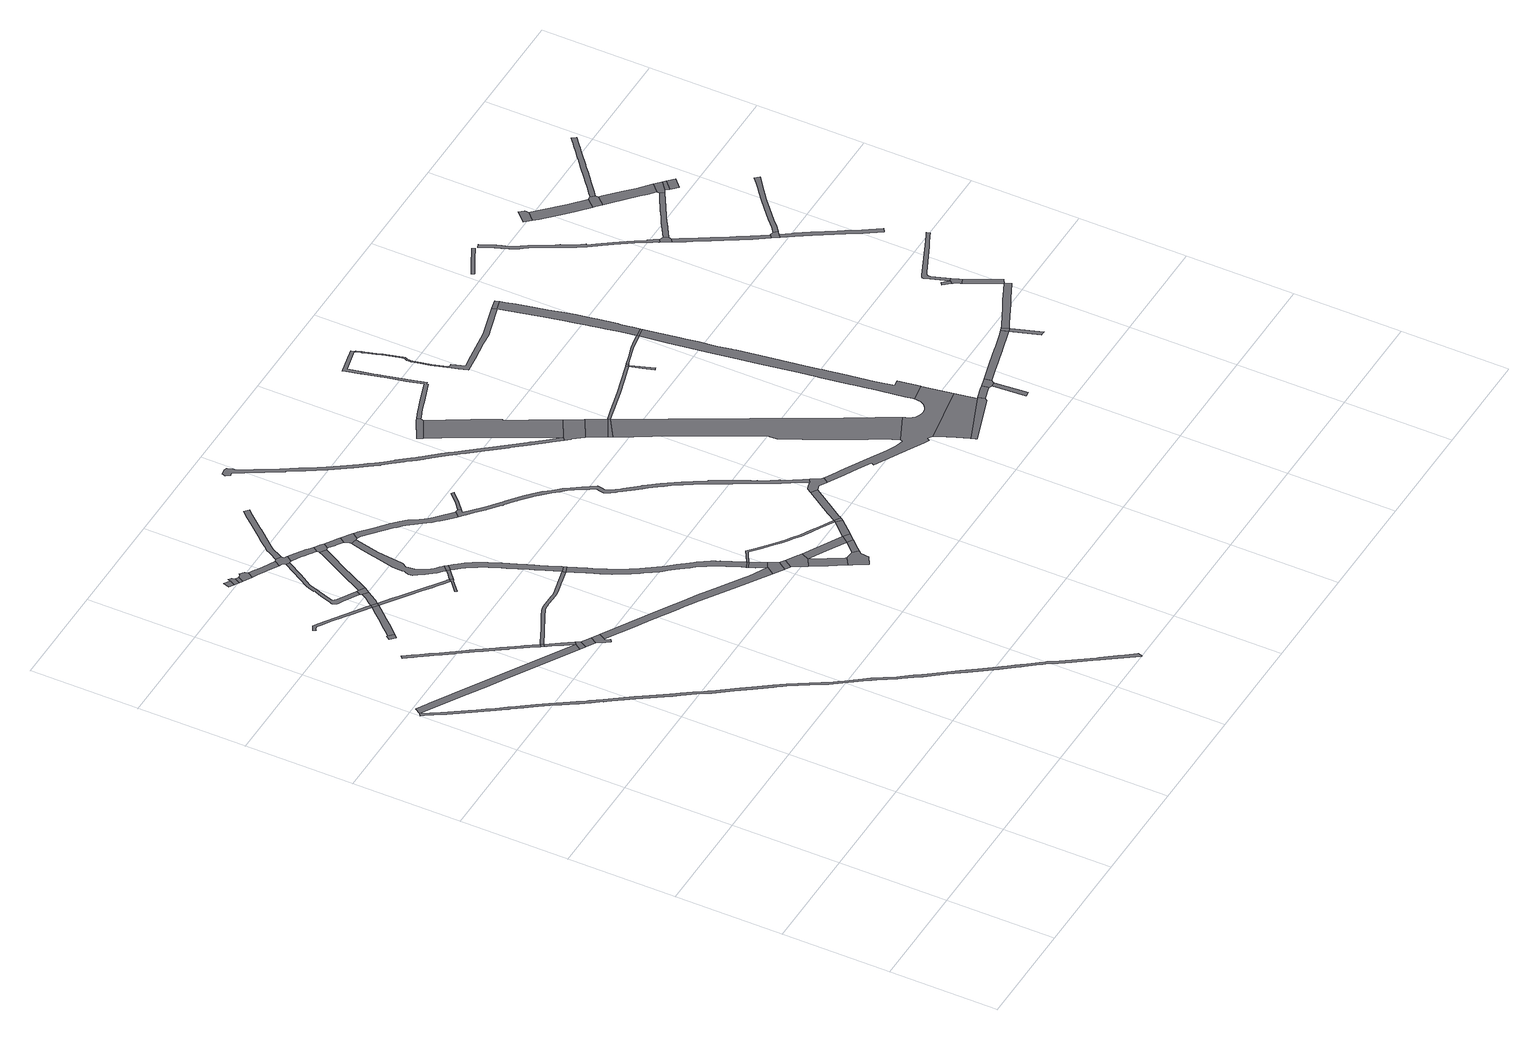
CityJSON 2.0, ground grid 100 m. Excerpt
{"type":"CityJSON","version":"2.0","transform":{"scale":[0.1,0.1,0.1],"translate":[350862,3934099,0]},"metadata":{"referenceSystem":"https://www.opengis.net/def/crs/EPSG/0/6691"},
"CityObjects":{
"road1":{"type":"Road","attributes":{"RoadStructureAttribute.sectionType":"1"},"geometry":[{"type":"MultiSurface","lod":"1","boundaries":[[[0,1,2,3,4,5,6,7,8,9,10,11,12,13,14,15,16,17,18,19,20,21,22,23,24,25,26,27,28,29,30,31,32,33,34,35,36,37,38,39,40,41,42,43,44,45,46]]]}]},
"road2":{"type":"Road","geometry":[{"type":"MultiSurface","lod":"1","boundaries":[[[47,48,49,50,51]]]}]},
"road3":{"type":"Road","attributes":{"RoadStructureAttribute.sectionType":"1"},"geometry":[{"type":"MultiSurface","lod":"1","boundaries":[[[52,53,54,55,56,57,58,59,60,61,62,63,64,65,66,67,68,69,70,71,72,73,74,75,76,77,78,79,80,81,82,83,84,85,86,87,88,89,90,91,92,93,94,95,96,97,98,99,100,101,102,103,104,105,106,107,108,109,110,111,112,113,114,115,116,117,118,119,120,121,122,123,124,125,126,127,128,129,130,131,132,133,134,135,136,137,138,139,140,141,142,143,144,145,146,147,148,149,150,151,152,153,154,155,156,157,158,159,160,161,162,163,164,165,166,167,168,169,170,171,172,173,174,175,176,177,178,179,180,181,182,183,184,185,186,187,188,189,190,191,192,193,194,195,196,197,198,199,200,201,202,203,204,205,206,207,208,209,52,210,211,212,213,214,215,216,217,218,219,220,221,222,223,224,225,226]]]}]},
"road4":{"type":"Road","geometry":[{"type":"MultiSurface","lod":"1","boundaries":[[[227,25,24,228]]]}]},
"road5":{"type":"Road","attributes":{"RoadStructureAttribute.sectionType":"1"},"geometry":[{"type":"MultiSurface","lod":"1","boundaries":[[[229,230,231,232,233,234,235,236,237,238,239,240,241,242,243,244,245,246,247]]]}]},
"road6":{"type":"Road","attributes":{"RoadStructureAttribute.sectionType":"1"},"geometry":[{"type":"MultiSurface","lod":"1","boundaries":[[[248,249,250,251,227,228,252,253,254,218]]]}]},
"road7":{"type":"Road","attributes":{"RoadStructureAttribute.sectionType":"1"},"geometry":[{"type":"MultiSurface","lod":"1","boundaries":[[[50,255,256,257,258,259,260,261,237,262,263,264,265,266,51]]]}]},
"road8":{"type":"Road","geometry":[{"type":"MultiSurface","lod":"1","boundaries":[[[217,267,268,269,248,218]]]}]},
"road9":{"type":"Road","attributes":{"RoadStructureAttribute.sectionType":"1"},"geometry":[{"type":"MultiSurface","lod":"1","boundaries":[[[270,268,267,271,272]]]}]},
"road10":{"type":"Road","geometry":[{"type":"MultiSurface","lod":"1","boundaries":[[[273,274,275,276,277,278,279,280,281,282,270,272]]]}]},
"road11":{"type":"Road","geometry":[{"type":"MultiSurface","lod":"1","boundaries":[[[237,261,283,238]]]}]},
"road12":{"type":"Road","attributes":{"RoadStructureAttribute.sectionType":"1"},"geometry":[{"type":"MultiSurface","lod":"1","boundaries":[[[284,285,286,287,288]]]}]},
"road13":{"type":"Road","geometry":[{"type":"MultiSurface","lod":"1","boundaries":[[[289,290,291,292,293,294,284,288]]]}]},
"road14":{"type":"Road","attributes":{"RoadStructureAttribute.sectionType":"1"},"geometry":[{"type":"MultiSurface","lod":"1","boundaries":[[[283,295,296,297,298,299,300,301,238]]]}]},
"road15":{"type":"Road","attributes":{"RoadStructureAttribute.sectionType":"1"},"geometry":[{"type":"MultiSurface","lod":"1","boundaries":[[[291,302,303,292]]]}]},
"road16":{"type":"Road","geometry":[{"type":"MultiSurface","lod":"1","boundaries":[[[304,305,306,307,303,302,308]]]}]},
"road17":{"type":"Road","attributes":{"RoadStructureAttribute.sectionType":"1"},"geometry":[{"type":"MultiSurface","lod":"1","boundaries":[[[309,310,311,312,313,314,315,316,317,318,319,320,321,322,323,324,325,326,327,328,329,330,331,332,333,334,335,336,337,338,339,340,341,342,343,344,345]]]}]},
"road18":{"type":"Road","geometry":[{"type":"MultiSurface","lod":"1","boundaries":[[[346,347,329,328,348,349,298,297]]]}]},
"road19":{"type":"Road","attributes":{"RoadStructureAttribute.sectionType":"1"},"geometry":[{"type":"MultiSurface","lod":"1","boundaries":[[[350,351,352,353,354,355,356,357,358,359,360,361,362,363,364,283,261]]]}]},
"road20":{"type":"Road","attributes":{"RoadStructureAttribute.sectionType":"1"},"geometry":[{"type":"MultiSurface","lod":"1","boundaries":[[[365,366,367,368,369,370,371,372,373,374,375,376,377,25,227,378,379,380,381,382,383,384,385,386,387,388,389,390,391,392,393,394,395]]]}]},
"road21":{"type":"Road","attributes":{"RoadStructureAttribute.sectionType":"1"},"geometry":[{"type":"MultiSurface","lod":"1","boundaries":[[[396,397,398,399,400,401,402,403,404,304,308]]]}]},
"road22":{"type":"Road","geometry":[{"type":"MultiSurface","lod":"1","boundaries":[[[357,405,406,407,408,409,410,411,412,413,414,358]]]}]},
"road23":{"type":"Road","attributes":{"RoadStructureAttribute.sectionType":"1"},"geometry":[{"type":"MultiSurface","lod":"1","boundaries":[[[415,416,417,418,419,347,346,420,421,422,423]]]}]},
"road24":{"type":"Road","geometry":[{"type":"MultiSurface","lod":"1","boundaries":[[[400,399,424,309,345,425,426,427,428,429,430]]]}]},
"road25":{"type":"Road","attributes":{"RoadStructureAttribute.sectionType":"1"},"geometry":[{"type":"MultiSurface","lod":"1","boundaries":[[[431,432,433,414,413,434,435,436,437]]]}]},
"road26":{"type":"Road","attributes":{"RoadStructureAttribute.sectionType":"1"},"geometry":[{"type":"MultiSurface","lod":"1","boundaries":[[[438,439,440,441,442,443,444,445,446,447,448,449,426,425]]]}]},
"road27":{"type":"Road","attributes":{"RoadStructureAttribute.sectionType":"1"},"geometry":[{"type":"MultiSurface","lod":"1","boundaries":[[[450,451,452,453,454,455,456,457,458,459,460,461,281,280,462,463,464,465,466,467,468,469,470,471,472,473,474]]]}]},
"road28":{"type":"Road","geometry":[{"type":"MultiSurface","lod":"1","boundaries":[[[475,476,477,437,436,478]]]}]},
"road29":{"type":"Road","attributes":{"RoadStructureAttribute.sectionType":"1"},"geometry":[{"type":"MultiSurface","lod":"1","boundaries":[[[477,479,480,481,482,483,484,485,486,487,488,489,490,491,492,493,494,495,496,497,498,499,500,501,502,503,504,505,506,507,508,509,510,511,512,513,514,515,516,517,518,519,520,521,522,437]]]}]},
"road30":{"type":"Road","geometry":[{"type":"MultiSurface","lod":"1","boundaries":[[[523,524,525,526,527,445,444,528,415,423]]]}]},
"road31":{"type":"Road","attributes":{"RoadStructureAttribute.sectionType":"1"},"geometry":[{"type":"MultiSurface","lod":"1","boundaries":[[[529,530,531,532,533,534,535,536,537,538,539,540,541,542,543,544,545,546,547,548,549,550,551,552,553,554,555,556,478,436,557,558,559,560,561,562,563,564,565,566,567,568,569,570,571,572,573,395]]]}]},
"road32":{"type":"Road","attributes":{"RoadStructureAttribute.sectionType":"1"},"geometry":[{"type":"MultiSurface","lod":"1","boundaries":[[[429,574,575,576,577,578,579,580,581,582,583,584,585,586,587,588,589,590,591,592,593,594,595,596,430]]]}]},
"road33":{"type":"Road","attributes":{"RoadStructureAttribute.sectionType":"1"},"geometry":[{"type":"MultiSurface","lod":"1","boundaries":[[[597,598,599,600,601,602,603,524,523,604,605,606,607]]]}]},
"road34":{"type":"Road","geometry":[{"type":"MultiSurface","lod":"1","boundaries":[[[608,609,529,395,394]]]}]},
"road35":{"type":"Road","geometry":[{"type":"MultiSurface","lod":"1","boundaries":[[[597,607,610,611,612,500,499,613,614]]]}]},
"road36":{"type":"Road","attributes":{"RoadStructureAttribute.sectionType":"1"},"geometry":[{"type":"MultiSurface","lod":"1","boundaries":[[[615,616,617,618,619,620,621,622,623,624,625,626,627,628,629,630,631,632,633,634,635,636,637,638,639,640,641,642,643,644,645,646,647,648,649,650,651,652,653,654,655,656,609,608,657,658,659,660,661,662,663,664,665,666,667,668,669,670,671,672,673,674,675,676,677,678,679,680,681,682,683,684,685,686,687,688,689,690,691,692,693,694,695]]]}]},
"road37":{"type":"Road","attributes":{"RoadStructureAttribute.sectionType":"1"},"geometry":[{"type":"MultiSurface","lod":"1","boundaries":[[[613,696,697,698,699,700,701,702,703,704,705,706,707,708,709,710,711,712,713,714,715,716,717,718,719,720,721,722,723,614]]]}]},
"road38":{"type":"Road","geometry":[{"type":"MultiSurface","lod":"1","boundaries":[[[694,724,725,726,695]]]}]},
"road39":{"type":"Road","geometry":[{"type":"MultiSurface","lod":"1","boundaries":[[[727,728,474,473,729,730]]]}]},
"road40":{"type":"Road","attributes":{"RoadStructureAttribute.sectionType":"1"},"geometry":[{"type":"MultiSurface","lod":"1","boundaries":[[[725,731,474,728,732,733,734,726]]]}]},
"road41":{"type":"Road","geometry":[{"type":"MultiSurface","lod":"1","boundaries":[[[729,735,736,730]]]}]},
"road42":{"type":"Road","attributes":{"RoadStructureAttribute.sectionType":"1"},"geometry":[{"type":"MultiSurface","lod":"1","boundaries":[[[737,738,739,740,741,736,735,742,743,744]]]}]},
"road43":{"type":"Road","attributes":{"RoadStructureAttribute.sectionType":"1"},"geometry":[{"type":"MultiSurface","lod":"1","boundaries":[[[744,745,746,747,748,749,750,751,752,737]]]}]},
"road44":{"type":"Road","geometry":[{"type":"MultiSurface","lod":"1","boundaries":[[[753,754,755,756,757,758,759,760,761,749,748]]]}]},
"road45":{"type":"Road","geometry":[{"type":"MultiSurface","lod":"1","boundaries":[[[762,763,764,765,766,767,768,769]]]}]},
"road46":{"type":"Road","attributes":{"RoadStructureAttribute.sectionType":"1"},"geometry":[{"type":"MultiSurface","lod":"1","boundaries":[[[770,771,772,773,774,738,737]]]}]},
"road47":{"type":"Road","attributes":{"RoadStructureAttribute.sectionType":"1"},"geometry":[{"type":"MultiSurface","lod":"1","boundaries":[[[775,776,777,778,779,780,781,782,783,784,785,786,787,788,789,790,791,792,793,794,795,796,797,798,799,800,801,695,726]]]}]},
"road48":{"type":"Road","attributes":{"RoadStructureAttribute.sectionType":"1"},"geometry":[{"type":"MultiSurface","lod":"1","boundaries":[[[771,802,803,761,760,804,805,806]]]}]},
"road49":{"type":"Road","geometry":[{"type":"MultiSurface","lod":"1","boundaries":[[[771,806,807,772]]]}]},
"road50":{"type":"Road","attributes":{"RoadStructureAttribute.sectionType":"1"},"geometry":[{"type":"MultiSurface","lod":"1","boundaries":[[[808,772,807,809,788]]]}]},
"road51":{"type":"Road","attributes":{"RoadStructureAttribute.sectionType":"1"},"geometry":[{"type":"MultiSurface","lod":"1","boundaries":[[[768,810,708,707,811,812,813,814,815,816,817,818,819,820,821,822,823,824,825,826,827,828,829,830,831,832,833,834,835,836,837,838,839,840,841,842,843,844,845,846,847,848,849,850,851,852,853,854,855,856,857,858,859,860,861,862,863,864,865,866,867,868,869,870,871,872,873,874,875,876,877,878,879,880,881,882,883,884,885,886,887,888,889,890,891,892,893,894,895,896,897,898,899,900,901,902,903,904,905,906,907,908,909,910,911,912,913,914,915,916,917,918,919,920,921,769]]]}]},
"road52":{"type":"Road","geometry":[{"type":"MultiSurface","lod":"1","boundaries":[[[922,923,924,789,788,809]]]}]},
"road53":{"type":"Road","attributes":{"RoadStructureAttribute.sectionType":"1"},"geometry":[{"type":"MultiSurface","lod":"1","boundaries":[[[925,926,927,928,929,930,931,932,933,934,935,936,937,938,939,940,941,942,943,944,945,946,947,948,949,950,951,952,953,954,955,956,957,958,959,960,961,962,963,964,965,966,967,968,969,970,971,972,973,974,975,976,977,978,979,980,981,982,983,984,985,986,987,988,989,990,991,992,993,994,995,996,997,998,999,1000,1001,1002,1003,1004,1005,1006,1007,1008,1009,1010,1011,1012,1013,1014,1015,1016,1017,1018]]]}]},
"road54":{"type":"Road","attributes":{"RoadStructureAttribute.sectionType":"1"},"geometry":[{"type":"MultiSurface","lod":"1","boundaries":[[[1019,924,923,1020,1021,1022,1023,1024]]]}]},
"road55":{"type":"Road","geometry":[{"type":"MultiSurface","lod":"1","boundaries":[[[1023,1025,1026,1027,1028,1029,867,866,1030,1031,1024]]]}]},
"road56":{"type":"Road","geometry":[{"type":"MultiSurface","lod":"1","boundaries":[[[1032,1033,1034,1035,1036,1037,1038,1039]]]}]},
"road57":{"type":"Road","attributes":{"function":"2","RoadStructureAttribute.sectionType":"1"},"geometry":[{"type":"MultiSurface","lod":"1","boundaries":[[[1040,1041,1042,1043,1044,1045,1046,1047,1048,1034,1033,1049,1050,980]]]}]},
"road58":{"type":"Road","geometry":[{"type":"MultiSurface","lod":"1","boundaries":[[[979,1051,1052,1053,1054,1055,1040,980]]]}]},
"road59":{"type":"Road","attributes":{"RoadStructureAttribute.sectionType":"1"},"geometry":[{"type":"MultiSurface","lod":"1","boundaries":[[[1053,1056,1057,1058,1059,1060,1054]]]}]},
"road60":{"type":"Road","geometry":[{"type":"MultiSurface","lod":"1","boundaries":[[[1060,1059,1061,1062,1063]]]}]},
"road61":{"type":"Road","attributes":{"RoadStructureAttribute.sectionType":"1"},"geometry":[{"type":"MultiSurface","lod":"1","boundaries":[[[1064,1065,1066,1067,1068,1069,1070,1071,1072,1073,1074,1075,1076,1077,1078,1079,1080,1081,1082,1083,1084,1085,1036,1035,1086,1087,1088,1089,1090,1091,1092,1093,1094,1095,1096,1097,1098,1099,1100,1101,1102,1103,1104,1105,1106,1107]]]}]},
"road62":{"type":"Road","attributes":{"function":"2","RoadStructureAttribute.sectionType":"1"},"geometry":[{"type":"MultiSurface","lod":"1","boundaries":[[[1061,1108,1109,1110,1111,1112,1113,1114,1115,1116,1117,1118,1119,1120,1121,1122,1123,1124,1125,1126,1127,1128,1129,1130,1131,1132,1133,1134,1135,1136,1137,1138,1139,1140,1141,1062]]]}]},
"road63":{"type":"Road","attributes":{"RoadStructureAttribute.sectionType":"1"},"geometry":[{"type":"MultiSurface","lod":"1","boundaries":[[[1142,1143,1144,1145,1146,1147,1148,1149,1150,1151,1152,1153,1154,1155,1156,1157,1158,1159,1160,1161,1162,1163,1164,1165,1166,1167,1168,1169,1170,1171,1129,1128,1172,1173,1174,1175,1176,1177,1178,1179,1180,1181,1027,1026,1182,1183,1184,1185,1186,1187,1188,1189]]]}]},
"road64":{"type":"Road","attributes":{"RoadStructureAttribute.sectionType":"1"},"geometry":[{"type":"MultiSurface","lod":"1","boundaries":[[[1062,1190,1191,1192,1193,1194,1195,1196,1197,1198,1199,1063]]]}]},
"road65":{"type":"Road","geometry":[{"type":"MultiSurface","lod":"1","boundaries":[[[1200,1151,1150,1201,1202,1203]]]}]},
"road66":{"type":"Road","geometry":[{"type":"MultiSurface","lod":"1","boundaries":[[[1204,1205,1206,1200,1203,1207,1208]]]}]},
"road67":{"type":"Road","attributes":{"RoadStructureAttribute.sectionType":"1"},"geometry":[{"type":"MultiSurface","lod":"1","boundaries":[[[1209,1210,1211,1212,1213,1194]]]}]},
"road68":{"type":"Road","geometry":[{"type":"MultiSurface","lod":"1","boundaries":[[[1194,1213,1214,1215,1195]]]}]},
"road69":{"type":"Road","attributes":{"RoadStructureAttribute.sectionType":"1"},"geometry":[{"type":"MultiSurface","lod":"1","boundaries":[[[1216,1217,1218,1219,1220,1221,1222,1223,1224,1225,1226,1227,1228,1229,1230,1231,1232,1233,1234,1235,1236,1237,1238,1239,1240,1241,1242,1243,1244,1245,1246,1247,1248,1249,1250,1251,1252,1253,1254,1255,1256,1257,1258,1259,1260,1261,1262,1263,1264,1265,1266,1216,1267,1268,1269,1270,1271,1272,1273,1274,1275,1276,1277,1278,1279,1280,1281,1282,1283,1284,1285,1286,1287,1288,1289,1290,1291,1292,1293,1294,1295,1296,1297,1298]]]}]},
"road70":{"type":"Road","attributes":{"RoadStructureAttribute.sectionType":"1"},"geometry":[{"type":"MultiSurface","lod":"1","boundaries":[[[1299,1300,1301,1302,1215,1214,1303,1304,1305,1306,1307,1308,1280]]]}]},
"road71":{"type":"Road","attributes":{"RoadStructureAttribute.sectionType":"1"},"geometry":[{"type":"MultiSurface","lod":"1","boundaries":[[[1309,1310,1311,1312,1206,1205]]]}]},
"road72":{"type":"Road","attributes":{"function":"3","RoadStructureAttribute.sectionType":"1"},"geometry":[{"type":"MultiSurface","lod":"1","boundaries":[[[1313,1314,1315,1316,1317,1318,1319,1320,1321,1322,1323,1324,1325,1326,1327,1154,1153,1328,1329,1330,1331,1332,1333,1334,1335,1336,1337,1338,1339,1340,1341,1342,1343,1344,1345,1346,1347,1308]]]}]},
"road73":{"type":"Road","attributes":{"RoadStructureAttribute.sectionType":"1"},"geometry":[{"type":"MultiSurface","lod":"1","boundaries":[[[1348,1349,1350,1351]]]}]},
"road74":{"type":"Road","geometry":[{"type":"MultiSurface","lod":"1","boundaries":[[[1352,1311,1310,1348,1351,1353,1354]]]}]},
"road75":{"type":"Road","geometry":[{"type":"MultiSurface","lod":"1","boundaries":[[[1347,1281,1280,1308]]]}]},
"road76":{"type":"Road","geometry":[{"type":"MultiSurface","lod":"1","boundaries":[[[1217,1216,1298,1355]]]}]},
"road77":{"type":"Road","attributes":{"RoadStructureAttribute.sectionType":"1"},"geometry":[{"type":"MultiSurface","lod":"1","boundaries":[[[1356,1357,1358,1359,1360,1361,1362,1363,1364,1365,1366,1367,1368,1369,1370,1371,1372,1352,1354]]]}]},
"road78":{"type":"Road","attributes":{"RoadStructureAttribute.sectionType":"1"},"geometry":[{"type":"MultiSurface","lod":"1","boundaries":[[[1373,1374,1375,1376,1377,1378]]]}]},
"road79":{"type":"Road","geometry":[{"type":"MultiSurface","lod":"1","boundaries":[[[1379,1365,1364,1380,1381]]]}]},
"road80":{"type":"Road","attributes":{"RoadStructureAttribute.sectionType":"1"},"geometry":[{"type":"MultiSurface","lod":"1","boundaries":[[[1382,1383,1384,1385,1380,1364]]]}]},
"road81":{"type":"Road","attributes":{"RoadStructureAttribute.sectionType":"1"},"geometry":[{"type":"MultiSurface","lod":"1","boundaries":[[[1386,1387,1388,1389,1390,1391,1392,1393,1394,1395,1396,1397,1398,1399,1400,1401,1402,1403,1379,1381]]]}]},
"road82":{"type":"Road","attributes":{"RoadStructureAttribute.sectionType":"1"},"geometry":[{"type":"MultiSurface","lod":"1","boundaries":[[[1404,1405,1406,1407,1408,1409,1410,1411,1412,1413,1414,1415,1416,1417,1418,1419,1420,1421,1422,1423,1424,1425,1426,1427,1428,1429,1430,1431,1432,1433,1434,1435,1436,1437,1438,1439,1440,1441,1442,1443,1444,1445,1446,1447,1448,1449,1450,1451,1452,1453,1454,1455,1456,1457]]]}]},
"road83":{"type":"Road","attributes":{"RoadStructureAttribute.sectionType":"1"},"geometry":[{"type":"MultiSurface","lod":"1","boundaries":[[[1458,1459,1460,1461]]]}]},
"road84":{"type":"Road","geometry":[{"type":"MultiSurface","lod":"1","boundaries":[[[1461,1462,1463,1464,1465,1466,1467,1468,1469,1458]]]}]},
"road85":{"type":"Road","geometry":[{"type":"MultiSurface","lod":"1","boundaries":[[[1470,1471,1472,1473,1435,1434,1474,1475,1476]]]}]},
"road86":{"type":"Road","attributes":{"RoadStructureAttribute.sectionType":"1"},"geometry":[{"type":"MultiSurface","lod":"1","boundaries":[[[1477,1478,1479,1480,1481,1467,1466,1482,1483,1484,1485,1394]]]}]},
"road87":{"type":"Road","geometry":[{"type":"MultiSurface","lod":"1","boundaries":[[[1486,1487,1488,1489,1490,1491]]]}]},
"road88":{"type":"Road","attributes":{"RoadStructureAttribute.sectionType":"1"},"geometry":[{"type":"MultiSurface","lod":"1","boundaries":[[[1492,1493,1494,1495,1496,1497,1498,1499,1500,1501,1502,1503,1504,1505,1506,1507,1508,1509,1510,1511,1512,1513,1514,1515,1516,1517,1470,1476]]]}]},
"road89":{"type":"Road","attributes":{"function":"3","RoadStructureAttribute.sectionType":"1"},"geometry":[{"type":"MultiSurface","lod":"1","boundaries":[[[1518,1519,1520,1521,1522,1523,1524,1525,1526,1488,1487]]]}]},
"road90":{"type":"Road","attributes":{"RoadStructureAttribute.sectionType":"1"},"geometry":[{"type":"MultiSurface","lod":"1","boundaries":[[[1469,1527,1528,1529,1530,1531,1532,1533,1534,1535,1536,1537,1538,1539,1540,1541,1542,1543,1544,1458]]]}]},
"road91":{"type":"Road","geometry":[{"type":"MultiSurface","lod":"1","boundaries":[[[1545,1546,1547,1505,1504,1548]]]}]},
"road92":{"type":"Road","attributes":{"RoadStructureAttribute.sectionType":"1"},"geometry":[{"type":"MultiSurface","lod":"1","boundaries":[[[1471,1549,1550,1551,1552,1553,1554,1555,1556,1557,1558,1559,1472]]]}]},
"road93":{"type":"Road","attributes":{"RoadStructureAttribute.sectionType":"1"},"geometry":[{"type":"MultiSurface","lod":"1","boundaries":[[[1560,1561,1562,1563,1564,1565,1566,1567,1568,1569,1545,1548,1570,1571,1572,1573,1574,1575,1576,1577]]]}]},
"road94":{"type":"Road","geometry":[{"type":"MultiSurface","lod":"1","boundaries":[[[1523,1522,1578,1579,1580,1581,1582]]]}]},
"road95":{"type":"Road","attributes":{"function":"3","RoadStructureAttribute.sectionType":"1"},"geometry":[{"type":"MultiSurface","lod":"1","boundaries":[[[1583,1584,1585,1586,1587,1580,1579,1588,1589,1590,1591]]]}]},
"road96":{"type":"Road","attributes":{"RoadStructureAttribute.sectionType":"1"},"geometry":[{"type":"MultiSurface","lod":"1","boundaries":[[[1592,1593,1594,1595,1596,1597,1598,1599,1600,1601,1602,1603,1604,1605,1606,1607,1608,1609,1610,1547,1546]]]}]},
"road97":{"type":"Road","geometry":[{"type":"MultiSurface","lod":"1","boundaries":[[[1611,1583,1591,1554,1553,1612,1613]]]}]},
"road98":{"type":"Road","attributes":{"function":"3","RoadStructureAttribute.sectionType":"1"},"geometry":[{"type":"MultiSurface","lod":"1","boundaries":[[[1614,1613,1612,1615]]]}]},
"road99":{"type":"Road","geometry":[{"type":"MultiSurface","lod":"1","boundaries":[[[1616,1617,1618,1614,1615]]]}]},
"road100":{"type":"Road","attributes":{"RoadStructureAttribute.sectionType":"1"},"geometry":[{"type":"MultiSurface","lod":"1","boundaries":[[[1581,1619,1620,1621,1622,1623,1624,1625,1626,1627,1628,1629,1630,1631,1632,1633,1634,1635,1636,1637,1638,1639,1640,1641,1642,1643,1644,1645,1646,1647,1648,1649,1650,1582]]]}]}
},
"vertices":[
[571,5371,0],[581,5357,0],[595,5336,0],[627,5290,0],[636,5278,0],[643,5268,0],[700,5187,0],[744,5125,0],[762,5099,0],[823,5013,0],[824,5012,0],[830,5003,0],[858,4964,0],[887,4926,0],[894,4915,0],[918,4881,0],[949,4834,0],[959,4820,0],[1015,4742,0],[1075,4655,0],[1080,4648,0],[1085,4641,0],[1149,4549,0],[1208,4461,0],[1230,4430,0],[1253,4446,0],[1181,4553,0],[1148,4599,0],[1137,4616,0],[1066,4717,0],[1050,4740,0],[1045,4747,0],[985,4834,0],[966,4861,0],[948,4886,0],[920,4926,0],[887,4971,0],[885,4973,0],[880,4980,0],[826,5056,0],[776,5127,0],[740,5179,0],[725,5200,0],[684,5258,0],[681,5262,0],[643,5317,0],[593,5389,0],
[753,5611,0],[727,5573,0],[770,5530,0],[803,5563,0],[761,5606,0],
[32,4920,0],[9,4905,0],[26,4878,0],[111,4746,0],[127,4722,0],[185,4635,0],[244,4548,0],[357,4382,0],[416,4303,0],[423,4293,0],[430,4284,0],[493,4199,0],[494,4198,0],[561,4102,0],[562,4100,0],[619,4019,0],[672,3941,0],[674,3938,0],[741,3836,0],[753,3818,0],[808,3738,0],[810,3736,0],[869,3652,0],[869,3651,0],[900,3608,0],[908,3597,0],[966,3514,0],[1021,3435,0],[1089,3336,0],[1154,3241,0],[1194,3183,0],[1233,3128,0],[1310,3018,0],[1351,2954,0],[1363,2936,0],[1377,2916,0],[1512,2733,0],[1520,2722,0],[1578,2639,0],[1681,2500,0],[1712,2459,0],[1726,2440,0],[1747,2412,0],[1846,2250,0],[1897,2166,0],[1927,2116,0],[1994,2024,0],[2050,1947,0],[2094,1882,0],[2134,1826,0],[2157,1791,0],[2250,1645,0],[2269,1620,0],[2331,1538,0],[2372,1472,0],[2496,1311,0],[2557,1222,0],[2592,1174,0],[2745,965,0],[2747,962,0],[2767,935,0],[2827,855,0],[2829,852,0],[2857,816,0],[2872,798,0],[2914,746,0],[2956,693,0],[2968,676,0],[2984,654,0],[3038,571,0],[3039,569,0],[3065,531,0],[3072,520,0],[3095,487,0],[3101,478,0],[3227,300,0],[3238,284,0],[3265,246,0],[3437,4,0],[3438,2,0],[3439,1,0],[3453,42,0],[3391,127,0],[3389,131,0],[3354,179,0],[3286,273,0],[3263,305,0],[3260,303,0],[3250,316,0],[3101,530,0],[3073,571,0],[3071,573,0],[3015,658,0],[3007,670,0],[2979,711,0],[2893,819,0],[2880,835,0],[2853,870,0],[2798,944,0],[2789,956,0],[2769,983,0],[2669,1120,0],[2581,1240,0],[2518,1327,0],[2394,1487,0],[2391,1492,0],[2353,1553,0],[2290,1637,0],[2273,1660,0],[2213,1754,0],[2179,1806,0],[2157,1841,0],[2115,1897,0],[2068,1960,0],[2007,2044,0],[1993,2064,0],[1946,2129,0],[1917,2177,0],[1866,2261,0],[1765,2424,0],[1704,2515,0],[1703,2517,0],[1599,2657,0],[1543,2738,0],[1401,2934,0],[1388,2953,0],[1370,2980,0],[1329,3043,0],[1320,3056,0],[1261,3141,0],[1238,3173,0],[1179,3258,0],[1114,3353,0],[1046,3452,0],[1043,3457,0],[942,3596,0],[893,3664,0],[827,3761,0],[826,3762,0],[817,3776,0],[769,3848,0],[711,3934,0],[708,3939,0],[641,4037,0],[577,4127,0],[505,4230,0],[504,4232,0],[482,4261,0],[441,4316,0],[383,4393,0],[380,4398,0],[336,4462,0],[315,4494,0],[265,4567,0],[253,4584,0],[189,4679,0],[129,4771,0],[79,4848,0],[421,4686,0],[605,4576,0],[611,4573,0],[761,4483,0],[959,4365,0],[1009,4335,0],[1125,4265,0],[1353,4129,0],[1389,4188,0],[886,4490,0],[873,4497,0],[669,4620,0],[625,4646,0],[565,4682,0],[176,4915,0],[169,4919,0],[68,4979,0],
[1268,4421,0],[1246,4406,0],
[548,6157,0],[558,6165,0],[581,6177,0],[628,6146,0],[710,6093,0],[781,6043,0],[801,6030,0],[850,5996,0],[1011,5883,0],[1030,5905,0],[993,5931,0],[962,5953,0],[833,6042,0],[821,6050,0],[621,6184,0],[596,6201,0],[584,6209,0],[579,6206,0],[534,6183,0],
[1414,4203,0],[1348,4301,0],[1348,4302,0],[1323,4339,0],[1262,4383,0],[1279,4353,0],[1335,4269,0],
[829,5589,0],[838,5600,0],[847,5609,0],[896,5663,0],[941,5712,0],[961,5733,0],[1060,5847,0],[955,5820,0],[912,5770,0],[854,5707,0],[851,5704,0],[782,5627,0],
[1401,4100,0],[1439,4165,0],[1434,4174,0],
[1522,4115,0],[1450,4071,0],[1483,4051,0],
[1522,3994,0],[1530,3982,0],[1547,3956,0],[1555,3945,0],[1578,3962,0],[1577,3963,0],[1551,4001,0],[1558,4012,0],[1594,4072,0],[1575,4083,0],
[1078,5868,0],
[758,7071,0],[752,7075,0],[709,7102,0],[686,7045,0],[731,7018,0],
[741,7012,0],[750,7007,0],[771,6994,0],[801,7046,0],[794,7076,0],[767,7090,0],
[1107,5904,0],[1110,5908,0],[1167,5996,0],[1117,6028,0],[1114,6022,0],[1091,5986,0],[1060,5943,0],
[802,6976,0],[832,7029,0],
[915,6983,0],[910,7012,0],[872,7044,0],[862,7032,0],[882,6930,0],
[1153,6756,0],[994,6482,0],[985,6458,0],[965,6402,0],[970,6400,0],[964,6383,0],[940,6316,0],[929,6284,0],[908,6223,0],[902,6204,0],[902,6194,0],[902,6184,0],[904,6178,0],[908,6171,0],[913,6165,0],[921,6158,0],[922,6157,0],[932,6150,0],[965,6130,0],[1107,6047,0],[1131,6088,0],[990,6172,0],[959,6191,0],[956,6193,0],[951,6196,0],[950,6197,0],[949,6198,0],[942,6207,0],[941,6212,0],[941,6222,0],[946,6239,0],[966,6304,0],[999,6399,0],[1017,6451,0],[1023,6467,0],[1099,6594,0],[1184,6738,0],
[1200,6048,0],[1147,6078,0],[1111,6042,0],[1114,6038,0],
[1287,5689,0],[1387,5617,0],[1461,5561,0],[1502,5536,0],[1549,5500,0],[1579,5479,0],[1580,5479,0],[1603,5462,0],[1619,5484,0],[1603,5495,0],[1599,5498,0],[1372,5661,0],[1302,5711,0],[1236,5759,0],[1196,5787,0],
[1914,4654,0],[1864,4644,0],[1856,4644,0],[1848,4644,0],[1821,4645,0],[1682,4646,0],[1681,4646,0],[1652,4639,0],[1637,4635,0],[1572,4603,0],[1516,4574,0],[1415,4524,0],[1369,4502,0],[1401,4486,0],[1581,4575,0],[1649,4609,0],[1686,4618,0],[1699,4618,0],[1730,4618,0],[1804,4618,0],[1831,4617,0],[1838,4617,0],[1857,4617,0],[1865,4617,0],[1921,4628,0],[1987,4643,0],[1990,4643,0],[2050,4658,0],[2110,4672,0],[2144,4680,0],[2139,4707,0],
[928,6905,0],[1000,6866,0],[1006,6862,0],[1113,6801,0],[1144,6855,0],[1040,6913,0],[1009,6929,0],[975,6948,0],[974,6949,0],
[1606,5461,0],[1506,5373,0],[1515,5357,0],[1618,5447,0],[1622,5450,0],[1625,5448,0],[1626,5449,0],[1627,5450,0],[1640,5461,0],[1620,5483,0],
[1418,6583,0],[1395,6539,0],[1352,6460,0],[1259,6286,0],[1155,6093,0],[1297,6229,0],[1336,6303,0],[1431,6477,0],[1469,6547,0],
[1146,6783,0],[1211,6745,0],[1244,6797,0],[1227,6807,0],[1223,6809,0],[1218,6836,0],[1171,6862,0],
[1676,5531,0],[1666,5522,0],[1644,5503,0],[1692,5506,0],[1721,5531,0],[1723,5532,0],[1704,5555,0],
[1217,6741,0],[1291,6695,0],[1320,6675,0],[1329,6670,0],[1358,6651,0],[1371,6641,0],[1415,6609,0],[1449,6658,0],[1416,6681,0],[1411,6685,0],[1395,6697,0],[1310,6756,0],
[2811,3326,0],[2776,3349,0],[2574,3478,0],[2444,3562,0],[2419,3579,0],[2273,3666,0],[2186,3718,0],[2185,3718,0],[2041,3805,0],[1969,3848,0],[1948,3860,0],[1836,3927,0],[1811,3861,0],[1948,3779,0],[1990,3753,0],[2010,3742,0],[2106,3684,0],[2176,3642,0],[2215,3619,0],[2235,3607,0],[2280,3580,0],[2342,3540,0],[2616,3363,0],[2925,3164,0],[2972,3238,0],
[1756,5587,0],[1749,5594,0],[1745,5598,0],[1769,5574,0],
[1741,5602,0],[1737,5606,0],[1736,5607,0],[1728,5615,0],[1715,5627,0],[1697,5644,0],[1684,5656,0],[1664,5678,0],[1647,5700,0],[1632,5722,0],[1617,5748,0],[1607,5775,0],[1599,5800,0],[1590,5851,0],[1589,5876,0],[1616,5917,0],[1621,5937,0],[1639,6115,0],[1644,6169,0],[1667,6269,0],[1692,6390,0],[1635,6404,0],[1608,6288,0],[1607,6287,0],[1583,6180,0],[1577,6155,0],[1537,5973,0],[1531,5915,0],[1530,5884,0],[1530,5874,0],[1531,5855,0],[1525,5836,0],[1518,5810,0],[1521,5772,0],[1544,5738,0],[1572,5708,0],[1581,5691,0],[1588,5681,0],[1597,5667,0],[1617,5640,0],[1643,5611,0],[1677,5579,0],[1694,5564,0],[1698,5560,0],
[1496,6554,0],[1529,6601,0],[1497,6624,0],[1472,6642,0],[1462,6649,0],[1417,6591,0],
[2195,4730,0],[2190,4743,0],[2146,4846,0],[2118,4914,0],[2103,4950,0],[2102,4953,0],[2095,4967,0],[2077,5009,0],[2063,5043,0],[2047,5083,0],[2027,5128,0],[2021,5141,0],[1999,5196,0],[1981,5237,0],[1954,5304,0],[1943,5324,0],[1928,5354,0],[1927,5355,0],[1925,5359,0],[1921,5365,0],[1910,5384,0],[1894,5412,0],[1877,5439,0],[1857,5468,0],[1841,5488,0],[1824,5510,0],[1807,5531,0],[1799,5540,0],[1724,5531,0],[1750,5505,0],[1783,5464,0],[1806,5434,0],[1808,5431,0],[1834,5395,0],[1861,5349,0],[1883,5310,0],[1903,5270,0],[1916,5239,0],[1929,5209,0],[1947,5169,0],[1948,5165,0],[1961,5133,0],[2036,4956,0],[2051,4920,0],[2059,4899,0],
[1236,6872,0],[1270,6938,0],[1298,6972,0],[1348,7032,0],[1400,7092,0],[1402,7094,0],[1441,7143,0],[1460,7166,0],[1524,7242,0],[1568,7294,0],[1611,7340,0],[1572,7373,0],[1544,7340,0],[1528,7326,0],[1515,7309,0],[1447,7229,0],[1402,7176,0],[1361,7127,0],[1314,7072,0],[1273,7024,0],[1255,7003,0],[1237,6981,0],[1213,6938,0],
[1654,6517,0],[1647,6521,0],[1643,6525,0],[1641,6527,0],[1593,6559,0],[1590,6561,0],[1546,6589,0],[1557,6510,0],[1562,6507,0],[1608,6474,0],[1618,6465,0],
[2150,4681,0],[2206,4704,0],
[1619,6464,0],[1626,6455,0],[1634,6431,0],[1714,6397,0],[1751,6449,0],
[2901,3533,0],[2881,3573,0],[2860,3621,0],[2854,3632,0],[2843,3653,0],[2826,3686,0],[2803,3724,0],[2794,3736,0],[2774,3767,0],[2761,3784,0],[2747,3804,0],[2727,3829,0],[2705,3855,0],[2679,3887,0],[2656,3918,0],[2641,3936,0],[2621,3959,0],[2606,3977,0],[2582,4007,0],[2525,4082,0],[2509,4105,0],[2506,4109,0],[2497,4122,0],[2472,4159,0],[2452,4192,0],[2435,4220,0],[2428,4232,0],[2402,4274,0],[2388,4300,0],[2373,4329,0],[2357,4358,0],[2337,4399,0],[2327,4418,0],[2320,4434,0],[2305,4470,0],[2288,4511,0],[2272,4548,0],[2265,4564,0],[2258,4583,0],[2238,4627,0],[2236,4633,0],[2217,4675,0],[2179,4614,0],[2196,4572,0],[2215,4528,0],[2220,4515,0],[2241,4466,0],[2260,4418,0],[2263,4410,0],[2272,4391,0],[2297,4340,0],[2302,4330,0],[2325,4287,0],[2332,4275,0],[2348,4245,0],[2360,4226,0],[2372,4204,0],[2377,4195,0],[2396,4166,0],[2402,4156,0],[2418,4131,0],[2434,4108,0],[2475,4048,0],[2511,3999,0],[2520,3988,0],[2528,3978,0],[2555,3946,0],[2595,3897,0],[2644,3835,0],[2673,3801,0],[2701,3765,0],[2739,3712,0],[2754,3688,0],[2770,3660,0],[2781,3640,0],[2816,3574,0],[2827,3548,0],[2845,3509,0],[2879,3429,0],[2893,3396,0],[2952,3422,0],
[1747,6379,0],[1966,6190,0],[1991,6167,0],[2028,6134,0],[2042,6115,0],[2172,5951,0],[2180,5940,0],[2217,5903,0],[2227,5893,0],[2258,5862,0],[2329,5792,0],[2341,5782,0],[2382,5827,0],[2359,5848,0],[2304,5898,0],[2265,5935,0],[2214,5985,0],[2211,5988,0],[2190,6017,0],[2165,6050,0],[2112,6129,0],[2063,6182,0],[2024,6221,0],[2007,6238,0],[1956,6276,0],[1894,6330,0],[1787,6424,0],[1765,6439,0],
[2899,3384,0],[2901,3379,0],[2959,3405,0],
[3047,3232,0],[3029,3266,0],[3020,3102,0],[3073,3184,0],
[2926,3323,0],[3024,3275,0],[3005,3310,0],[2987,3344,0],
[3066,3073,0],[3119,3154,0],
[3218,2997,0],[3258,3067,0],[3225,3085,0],[3219,3088,0],[3178,3115,0],[3112,2998,0],[3124,2979,0],[3141,2951,0],
[3226,2807,0],[3244,2779,0],[3265,2743,0],[3308,2672,0],[3384,2718,0],[3380,2725,0],[3339,2792,0],[3303,2853,0],
[3328,2639,0],[3330,2636,0],[3360,2585,0],[3379,2554,0],[3401,2517,0],[3477,2563,0],[3486,2645,0],[3509,2670,0],[3465,2710,0],
[2498,5863,0],[2587,5952,0],[2589,5954,0],[2570,5971,0],[2484,5885,0],[2418,5830,0],[2412,5827,0],[2432,5804,0],
[3378,2908,0],[3554,2809,0],[3601,2874,0],[3384,2996,0],[3354,3013,0],
[3037,3452,0],[3069,3472,0],[3162,3391,0],[3175,3381,0],[3244,3324,0],[3298,3279,0],[3342,3248,0],[3374,3226,0],[3393,3213,0],[3446,3176,0],[3536,3125,0],[3610,3084,0],[3730,3015,0],[3735,3013,0],[3743,3029,0],[3619,3100,0],[3551,3138,0],[3456,3191,0],[3408,3224,0],[3386,3240,0],[3347,3267,0],[3309,3294,0],[3213,3373,0],[3176,3404,0],[3138,3437,0],[3071,3495,0],[3024,3466,0],
[3551,2805,0],[3489,2736,0],[3531,2694,0],[3556,2722,0],[3603,2774,0],
[3658,2834,0],
[3716,2994,0],[3780,2967,0],
[2399,5827,0],[2376,5750,0],[2390,5736,0],[2450,5686,0],[2526,5619,0],[2543,5605,0],[2547,5603,0],[2631,5532,0],[2633,5531,0],[2640,5525,0],[2641,5524,0],[2724,5461,0],[2741,5448,0],[2747,5444,0],[2751,5441,0],[2792,5408,0],[2845,5363,0],[2855,5355,0],[2904,5304,0],[2962,5242,0],[3009,5186,0],[3033,5158,0],[3047,5141,0],[3078,5096,0],[3131,5014,0],[3148,4987,0],[3180,4941,0],[3168,4893,0],[3161,4862,0],[3188,4814,0],[3218,4776,0],[3225,4767,0],[3250,4734,0],[3294,4680,0],[3359,4603,0],[3387,4569,0],[3435,4507,0],[3468,4463,0],[3503,4415,0],[3548,4346,0],[3557,4333,0],[3563,4325,0],[3575,4303,0],[3600,4261,0],[3659,4159,0],[3666,4147,0],[3740,4014,0],[3755,3987,0],[3760,3978,0],[3845,3818,0],[3874,3763,0],[3944,3641,0],[3951,3630,0],[3987,3567,0],[3991,3560,0],[4058,3448,0],[4070,3429,0],[4103,3449,0],[4093,3465,0],[4077,3490,0],[4034,3560,0],[3981,3652,0],[3980,3652,0],[3983,3654,0],[3977,3663,0],[3906,3782,0],[3886,3820,0],[3870,3850,0],[3862,3866,0],[3818,3951,0],[3804,3977,0],[3779,4024,0],[3700,4174,0],[3699,4175,0],[3695,4173,0],[3634,4276,0],[3609,4317,0],[3593,4345,0],[3582,4361,0],[3519,4457,0],[3483,4505,0],[3418,4591,0],[3390,4625,0],[3382,4633,0],[3286,4747,0],[3274,4762,0],[3217,4834,0],[3200,4866,0],[3205,4890,0],[3207,4896,0],[3212,4919,0],[3219,4948,0],[3147,5056,0],[3066,5170,0],[3052,5186,0],[3010,5233,0],[2991,5255,0],[2941,5317,0],[2940,5318,0],[2926,5332,0],[2887,5374,0],[2818,5436,0],[2817,5437,0],[2745,5493,0],[2694,5532,0],[2693,5532,0],[2685,5538,0],[2659,5557,0],[2542,5655,0],[2541,5656,0],[2540,5656,0],[2401,5778,0],
[3788,2977,0],[3799,2995,0],[3748,3027,0],
[1983,7748,0],[1982,7749,0],[1955,7758,0],[1901,7749,0],[1894,7718,0],[1923,7678,0],[1950,7688,0],[1985,7623,0],[2002,7591,0],[2030,7551,0],[2034,7545,0],[2052,7512,0],[2085,7451,0],[2151,7335,0],[2172,7300,0],[2173,7299,0],[2232,7207,0],[2260,7160,0],[2350,7006,0],[2351,7004,0],[2416,6918,0],[2474,6830,0],[2477,6826,0],[2545,6731,0],[2573,6695,0],[2609,6646,0],[2610,6645,0],[2668,6576,0],[2693,6545,0],[2734,6495,0],[2746,6481,0],[2778,6442,0],[2803,6412,0],[2838,6369,0],[2862,6343,0],[2869,6335,0],[2884,6318,0],[2942,6253,0],[3016,6158,0],[3021,6152,0],[3055,6110,0],[3065,6098,0],[3069,6094,0],[3187,5947,0],[3190,5943,0],[3209,5919,0],[3274,5840,0],[3294,5815,0],[3302,5804,0],[3410,5671,0],[3411,5670,0],[3411,5669,0],[3507,5555,0],[3524,5534,0],[3588,5458,0],[3616,5482,0],[3527,5587,0],[3445,5684,0],[3438,5693,0],[3427,5708,0],[3097,6116,0],[3021,6210,0],[3008,6227,0],[2969,6276,0],[2900,6355,0],[2867,6393,0],[2845,6418,0],[2829,6435,0],[2821,6445,0],[2811,6457,0],[2806,6464,0],[2806,6465,0],[2720,6570,0],[2715,6575,0],[2694,6600,0],[2660,6642,0],[2614,6701,0],[2576,6752,0],[2559,6775,0],[2514,6837,0],[2507,6848,0],[2419,6976,0],[2416,6980,0],[2380,7027,0],[2349,7079,0],[2341,7092,0],[2264,7225,0],[2185,7354,0],[2183,7358,0],[2118,7469,0],[2076,7542,0],[2037,7608,0],[1999,7675,0],[2002,7701,0],
[3795,3116,0],[3809,3010,0],[3816,3021,0],[3891,3136,0],[4016,3326,0],[3963,3362,0],
[4064,3339,0],[4136,3300,0],[4173,3349,0],[4153,3366,0],[4107,3442,0],[4017,3414,0],[3990,3402,0],
[3053,6524,0],[3069,6493,0],[3262,6597,0],[3272,6625,0],[3260,6656,0],[3259,6656,0],[3232,6645,0],[3042,6543,0],
[3807,5586,0],[3695,5791,0],[3676,5827,0],[3582,5998,0],[3575,6011,0],[3579,6027,0],[3457,6254,0],[3359,6435,0],[3352,6436,0],[3141,6360,0],[3495,5706,0],
[3625,5413,0],[3630,5407,0],[3702,5321,0],[3895,5426,0],[3833,5539,0],
[3715,5302,0],[3725,5283,0],[3755,5228,0],[3793,5158,0],[3984,5263,0],
[3812,5125,0],[3995,5243,0],[3990,5264,0],
[3748,7529,0],[3718,7523,0],[3658,7509,0],[3507,7475,0],[3497,7473,0],[3499,7466,0],[3532,7321,0],[3540,7323,0],[3541,7316,0],[3572,7184,0],[3578,7159,0],[3581,7148,0],[3622,6969,0],[3627,6946,0],[3666,6803,0],[3547,6763,0],[3457,6730,0],[3442,6725,0],[3426,6719,0],[3390,6706,0],[3387,6705,0],[3344,6689,0],[3288,6631,0],[3341,6652,0],[3344,6653,0],[3375,6664,0],[3427,6683,0],[3467,6697,0],[3677,6771,0],[3674,6780,0],[3695,6787,0],[3651,6952,0],[3651,6954,0],[3648,6966,0],[3646,6974,0],[3604,7154,0],[3599,7177,0],[3594,7198,0],[3586,7231,0],[3561,7338,0],[3536,7450,0],[3695,7485,0],[3726,7492,0],[3755,7499,0],
[3895,4972,0],[3968,4838,0],[4133,4538,0],[4171,4469,0],[4221,4376,0],[4249,4326,0],[4299,4234,0],[4416,4001,0],[4418,3978,0],[4422,3914,0],[4492,3782,0],[4515,3725,0],[4528,3696,0],[4637,3495,0],[4660,3452,0],[4721,3340,0],[4731,3322,0],[4769,3251,0],[4808,3180,0],[4862,3077,0],[4893,3018,0],[5138,3132,0],[5106,3200,0],[5036,3324,0],[4915,3537,0],[4908,3549,0],[4685,3963,0],[4603,4116,0],[4541,4231,0],[4505,4297,0],[4330,4621,0],[4264,4744,0],[4223,4820,0],[4085,5077,0],
[4824,2891,0],[4854,2875,0],[4945,2824,0],[4989,2800,0],[4990,2800,0],[4990,2801,0],[5004,2825,0],[5025,2814,0],[5049,2801,0],[5602,2899,0],[5581,3016,0],[5553,3175,0],[5390,3147,0],[5390,3126,0],[5388,3104,0],[5384,3089,0],[5377,3070,0],[5364,3051,0],[5352,3038,0],[5335,3026,0],[5315,3016,0],[5300,3011,0],[5281,3007,0],[5251,3011,0],[5218,3022,0],[5200,3032,0],[5185,3043,0],[5176,3055,0],[5165,3075,0],[5149,3108,0],[4879,2991,0],[4813,3008,0],[4796,3013,0],[4748,3035,0],[4720,3050,0],[4546,3145,0],[4388,3232,0],[4317,3271,0],[4284,3288,0],[4216,3326,0],[4199,3265,0],[4287,3218,0],[4402,3154,0],[4520,3089,0],[4506,3063,0],[4678,2971,0],[4757,2928,0],[4823,2891,0],
[4107,5269,0],[4316,5321,0],[4472,5366,0],[4609,5405,0],[4644,5417,0],[4638,5440,0],[4602,5429,0],[4462,5389,0],[4310,5345,0],[4102,5294,0],
[5638,2696,0],[5062,2775,0],[5126,2619,0],[5170,2508,0],
[5652,2618,0],[5665,2639,0],[5650,2699,0],[5185,2472,0],[5189,2460,0],
[4681,5302,0],[4713,5205,0],[4723,5208,0],[4732,5210,0],[4660,5423,0],
[4668,5429,0],[4664,5447,0],
[4770,6707,0],[4757,6750,0],[4482,6674,0],[4442,6663,0],[4151,6623,0],[4024,6606,0],[3985,6721,0],[3956,6716,0],[3953,6725,0],[3949,6736,0],[3909,6866,0],[3890,6950,0],[3873,7024,0],[3873,7025,0],[3873,7062,0],[3878,7074,0],[3880,7079,0],[3884,7094,0],[3881,7114,0],[3853,7224,0],[3836,7277,0],[3820,7329,0],[3800,7390,0],[3789,7424,0],[3783,7446,0],[3769,7494,0],[3757,7490,0],[3771,7443,0],[3773,7434,0],[3788,7386,0],[3808,7325,0],[3824,7274,0],[3833,7245,0],[3841,7221,0],[3869,7112,0],[3872,7095,0],[3868,7080,0],[3860,7065,0],[3860,7032,0],[3861,7023,0],[3861,7022,0],[3878,6947,0],[3897,6863,0],[3937,6732,0],[3949,6695,0],[3967,6640,0],[3993,6559,0],[4140,6578,0],[4333,6603,0],[4451,6618,0],[4547,6645,0],[4816,6515,0],[4850,6371,0],[4851,6368,0],[4893,6187,0],[4894,6183,0],[4922,6043,0],[4933,5989,0],[4949,5913,0],[4950,5908,0],[4959,5864,0],[4963,5845,0],[4975,5785,0],[4992,5690,0],[5018,5538,0],[5106,5552,0],[5095,5621,0],[5091,5645,0],[5079,5723,0],[5075,5745,0],[5060,5846,0],[5048,5922,0],[5047,5927,0],[5035,5989,0],[5013,6101,0],[5001,6154,0],[4985,6224,0],[4959,6333,0],[4934,6441,0],[4929,6464,0],[4898,6601,0],[4874,6690,0],[4863,6730,0],
[4913,5518,0],[4882,5512,0],[4848,5502,0],[4752,5473,0],[4677,5432,0],[4710,5444,0],[4860,5488,0],[4891,5493,0],[5011,5514,0],[5021,5516,0],
[5784,2670,0],[5805,2675,0],[5789,2736,0],[5747,2725,0],
[5053,5293,0],[5055,5275,0],[5093,5008,0],[5107,4919,0],[5150,4651,0],[5177,4484,0],[5232,4145,0],[5259,3980,0],[5261,3967,0],[5303,3703,0],[5311,3655,0],[5329,3544,0],[5330,3535,0],[5377,3231,0],[5388,3161,0],[5552,3184,0],[5519,3380,0],[5461,3373,0],[5429,3543,0],[5385,3819,0],[5366,3941,0],[5358,3991,0],[5356,4002,0],[5331,4153,0],[5290,4410,0],[5239,4731,0],[5236,4744,0],[5232,4770,0],[5215,4866,0],[5210,4889,0],[5186,5057,0],[5169,5166,0],[5160,5217,0],[5125,5436,0],[5110,5530,0],
[5829,2658,0],[5854,2355,0],[5898,2358,0],[5874,2662,0],
[5875,2759,0],[5873,2672,0],[5891,2697,0],
[4852,6774,0],
[5997,2725,0],[6100,2752,0],[6171,2770,0],[6254,2792,0],[6260,2793,0],[6280,2799,0],[6315,2808,0],[6418,2835,0],[6493,2858,0],[6474,2919,0],[6405,2897,0],[6333,2878,0],[6281,2864,0],[6263,2860,0],[6234,2852,0],[6082,2814,0],[5948,2779,0],
[5149,7147,0],[5055,7099,0],[5069,7074,0],[5230,7157,0],[5354,7221,0],[5341,7246,0],
[6503,2929,0],[6529,2867,0],[6528,2870,0],
[6584,2597,0],[6591,2598,0],[6595,2598,0],[6626,2595,0],
[6559,2885,0],[6673,2941,0],[6719,2963,0],[6808,3006,0],[6838,3020,0],[6863,3032,0],[7020,3107,0],[7032,3113,0],[7005,3169,0],[6860,3101,0],[6822,3084,0],[6810,3078,0],[6773,3060,0],[6721,3034,0],[6646,2998,0],[6644,2997,0],[6531,2942,0],[6526,2940,0],
[5372,7203,0],[5434,7079,0],[5455,7030,0],[5478,6968,0],[5509,6911,0],[5521,6893,0],[5527,6884,0],[5531,6878,0],[5534,6873,0],[5537,6869,0],[5565,6832,0],[5593,6786,0],[5600,6774,0],[5641,6699,0],[5658,6669,0],[5664,6658,0],[5692,6606,0],[5727,6539,0],[5734,6528,0],[5747,6501,0],[5751,6493,0],[5754,6488,0],[5802,6414,0],[5852,6343,0],[5896,6280,0],[5902,6272,0],[5928,6234,0],[6027,6090,0],[6099,5970,0],[6103,5964,0],[6134,5916,0],[6161,5934,0],[6138,5970,0],[6130,5981,0],[6108,6018,0],[6101,6013,0],[6048,6103,0],[5979,6206,0],[5947,6250,0],[5868,6363,0],[5823,6428,0],[5821,6431,0],[5827,6435,0],[5782,6505,0],[5721,6622,0],[5702,6655,0],[5592,6850,0],[5554,6902,0],[5543,6917,0],[5537,6926,0],[5505,6983,0],[5487,7043,0],[5470,7084,0],[5410,7221,0],
[6823,3573,0],[6770,3631,0],[6748,3613,0],[6801,3548,0],
[6808,3539,0],[6817,3527,0],[6834,3503,0],[6834,3483,0],[6839,3475,0],[6884,3496,0],[6876,3526,0],[6855,3585,0],
[6213,5847,0],[6220,5877,0],[6198,5916,0],[6169,5923,0],[6127,5913,0],[6147,5883,0],[6178,5828,0],
[7047,3197,0],[7029,3230,0],[6992,3298,0],[6923,3424,0],[6886,3492,0],[6881,3396,0],[6919,3326,0],[6960,3251,0],[6982,3211,0],
[5826,7022,0],[5878,6967,0],[5955,7041,0],[5957,7078,0],[5922,7117,0],[5903,7100,0],
[6238,5723,0],[6265,5677,0],[6343,5546,0],[6343,5545,0],[6392,5463,0],[6397,5456,0],[6444,5380,0],[6453,5365,0],[6464,5348,0],[6515,5262,0],[6520,5255,0],[6521,5253,0],[6604,5127,0],[6638,5150,0],[6554,5276,0],[6549,5285,0],[6542,5295,0],[6498,5369,0],[6489,5384,0],[6429,5480,0],[6426,5484,0],[6420,5494,0],[6378,5567,0],[6273,5742,0],[6249,5784,0],[6248,5786,0],
[5901,6943,0],[5920,6923,0],[6079,6764,0],[6150,6699,0],[6257,6602,0],[6329,6681,0],[6221,6779,0],[6164,6830,0],[6162,6831,0],
[6796,3749,0],[6795,3761,0],[6800,3775,0],[6807,3783,0],[6827,3797,0],[7121,3930,0],[7158,3946,0],[7227,3977,0],[7275,3999,0],[7262,4029,0],[7230,4015,0],[7113,3963,0],[6777,3814,0],[6769,3811,0],[6758,3805,0],[6751,3796,0],[6749,3784,0],[6751,3771,0],
[6676,5091,0],[6703,5112,0],[6677,5143,0],[6645,5065,0],
[6364,5967,0],[6379,5977,0],[6440,6014,0],[6540,6075,0],[6692,6161,0],[6671,6198,0],[6618,6169,0],[6490,6096,0],[6413,6050,0],[6355,6015,0],[6281,5968,0],
[7141,4362,0],[7044,4510,0],[7012,4562,0],[6983,4612,0],[6973,4630,0],[6940,4683,0],[6830,4860,0],[6825,4868,0],[6749,4987,0],[6738,5002,0],[6716,4965,0],[6793,4843,0],[6889,4689,0],[6938,4610,0],[6971,4552,0],[6978,4541,0],[7010,4489,0],[7107,4340,0],
[6275,6585,0],[6322,6543,0],[6394,6622,0],[6394,6650,0],[6360,6680,0],
[6743,6298,0],[6634,6392,0],[6540,6482,0],[6455,6563,0],[6414,6603,0],[6372,6498,0],[6561,6325,0],[6611,6280,0],[6669,6226,0],
[6756,5156,0],[6813,5210,0],[6843,5238,0],[6854,5249,0],[6934,5318,0],[7010,5384,0],[7012,5385,0],[7033,5403,0],[7100,5457,0],[7231,5561,0],[7199,5596,0],[7154,5554,0],[7110,5516,0],[7056,5474,0],[6993,5425,0],[6911,5353,0],[6806,5260,0],[6802,5257,0],[6729,5186,0],
[6761,6281,0],[6723,6178,0],[6803,6243,0],
[6827,6221,0],[6751,6148,0],
[6780,6118,0],[6807,6090,0],[6886,6161,0],
[6451,6698,0],[6458,6704,0],[6459,6705,0],[6521,6756,0],[6574,6800,0],[6619,6838,0],[6647,6861,0],[6682,6891,0],[6692,6899,0],[6754,6950,0],[6760,6955,0],[6763,6958,0],[6822,7008,0],[6875,7052,0],[6882,7058,0],[6885,7061,0],[6963,7125,0],[6934,7160,0],[6905,7136,0],[6882,7117,0],[6858,7098,0],[6802,7050,0],[6747,7004,0],[6732,6991,0],[6697,6962,0],[6645,6919,0],[6612,6891,0],[6573,6858,0],[6544,6835,0],[6514,6809,0],[6456,6761,0],[6399,6713,0]
]}
